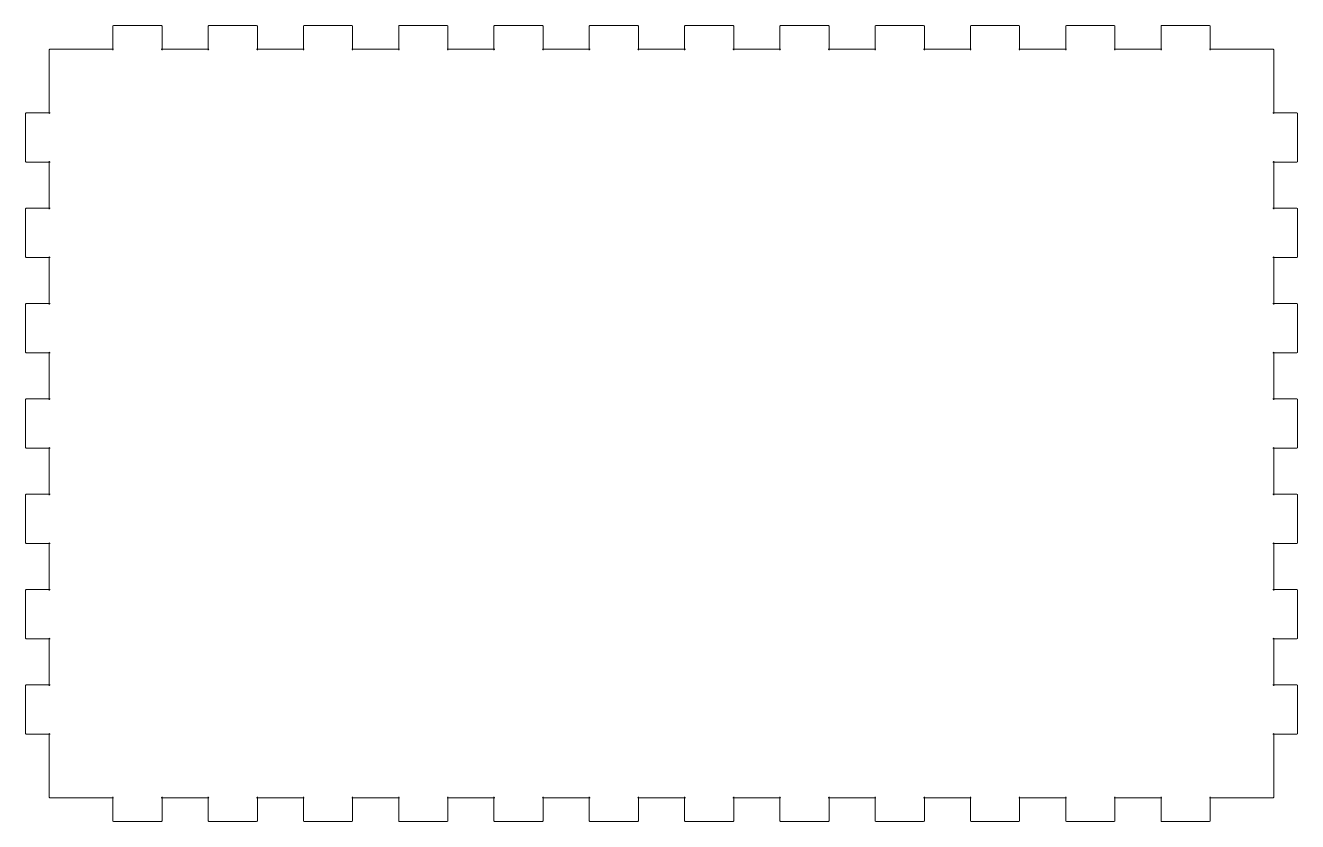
# Model space of a CAD drawing. Header units: inches. Extents: x -61 to 261, y -8 to 208.
# Drawn here: x 100.6 to 260.8, y 107.5 to 207.7 of the extents above; entities that cross this region are included whole.
import ezdxf

# ---------------------------------------------------------------- set-up
doc = ezdxf.new("R2010")
doc.units = ezdxf.units.IN
doc.header["$MEASUREMENT"] = 0

# ---------------------------------------------------------------- blocks, each defined once
blk = doc.blocks.new('block 748')
at = {"color": 7, "lineweight": 9, "true_color": 0xffffff}
blk.add_lwpolyline([(103.69, 110.46), (111.69, 110.46)], dxfattribs=at)
blk = doc.blocks.new('block 749')
at = {"color": 7, "lineweight": 9, "true_color": 0xffffff}
blk.add_lwpolyline([(111.69, 110.46), (111.67, 110.46), (111.61, 110.49), (111.59, 110.55), (111.59, 110.56)], dxfattribs=at)
blk = doc.blocks.new('block 750')
at = {"color": 7, "lineweight": 9, "true_color": 0xffffff}
blk.add_lwpolyline([(111.59, 110.56), (111.59, 107.56), (111.59, 107.55), (111.61, 107.49), (111.67, 107.46), (111.69, 107.46)], dxfattribs=at)
blk = doc.blocks.new('block 751')
at = {"color": 7, "lineweight": 9, "true_color": 0xffffff}
blk.add_lwpolyline([(111.69, 107.46), (117.69, 107.46), (117.7, 107.46), (117.76, 107.49), (117.79, 107.55), (117.79, 107.56)], dxfattribs=at)
blk = doc.blocks.new('block 752')
at = {"color": 7, "lineweight": 9, "true_color": 0xffffff}
blk.add_lwpolyline([(117.79, 107.56), (117.79, 110.56), (117.79, 110.55), (117.76, 110.49), (117.7, 110.46), (117.69, 110.46)], dxfattribs=at)
blk = doc.blocks.new('block 753')
at = {"color": 7, "lineweight": 9, "true_color": 0xffffff}
blk.add_lwpolyline([(117.69, 110.46), (123.69, 110.46)], dxfattribs=at)
blk = doc.blocks.new('block 754')
at = {"color": 7, "lineweight": 9, "true_color": 0xffffff}
blk.add_lwpolyline([(123.69, 110.46), (123.67, 110.46), (123.62, 110.49), (123.59, 110.55), (123.59, 110.56)], dxfattribs=at)
blk = doc.blocks.new('block 755')
at = {"color": 7, "lineweight": 9, "true_color": 0xffffff}
blk.add_lwpolyline([(123.59, 110.56), (123.59, 107.56), (123.59, 107.55), (123.62, 107.49), (123.67, 107.46), (123.69, 107.46)], dxfattribs=at)
blk = doc.blocks.new('block 756')
at = {"color": 7, "lineweight": 9, "true_color": 0xffffff}
blk.add_lwpolyline([(123.69, 107.46), (129.69, 107.46), (129.7, 107.46), (129.76, 107.49), (129.79, 107.55), (129.79, 107.56)], dxfattribs=at)
blk = doc.blocks.new('block 757')
at = {"color": 7, "lineweight": 9, "true_color": 0xffffff}
blk.add_lwpolyline([(129.79, 107.56), (129.79, 110.56), (129.79, 110.55), (129.76, 110.49), (129.7, 110.46), (129.69, 110.46)], dxfattribs=at)
blk = doc.blocks.new('block 758')
at = {"color": 7, "lineweight": 9, "true_color": 0xffffff}
blk.add_lwpolyline([(129.69, 110.46), (135.69, 110.46)], dxfattribs=at)
blk = doc.blocks.new('block 759')
at = {"color": 7, "lineweight": 9, "true_color": 0xffffff}
blk.add_lwpolyline([(135.69, 110.46), (135.67, 110.46), (135.61, 110.49), (135.59, 110.55), (135.59, 110.56)], dxfattribs=at)
blk = doc.blocks.new('block 760')
at = {"color": 7, "lineweight": 9, "true_color": 0xffffff}
blk.add_lwpolyline([(135.59, 110.56), (135.59, 107.56), (135.59, 107.55), (135.61, 107.49), (135.67, 107.46), (135.69, 107.46)], dxfattribs=at)
blk = doc.blocks.new('block 761')
at = {"color": 7, "lineweight": 9, "true_color": 0xffffff}
blk.add_lwpolyline([(135.69, 107.46), (141.69, 107.46), (141.7, 107.46), (141.76, 107.49), (141.79, 107.55), (141.79, 107.56)], dxfattribs=at)
blk = doc.blocks.new('block 762')
at = {"color": 7, "lineweight": 9, "true_color": 0xffffff}
blk.add_lwpolyline([(141.79, 107.56), (141.79, 110.56), (141.79, 110.55), (141.76, 110.49), (141.7, 110.46), (141.69, 110.46)], dxfattribs=at)
blk = doc.blocks.new('block 763')
at = {"color": 7, "lineweight": 9, "true_color": 0xffffff}
blk.add_lwpolyline([(141.69, 110.46), (147.69, 110.46)], dxfattribs=at)
blk = doc.blocks.new('block 764')
at = {"color": 7, "lineweight": 9, "true_color": 0xffffff}
blk.add_lwpolyline([(147.69, 110.46), (147.67, 110.46), (147.61, 110.49), (147.59, 110.55), (147.59, 110.56)], dxfattribs=at)
blk = doc.blocks.new('block 765')
at = {"color": 7, "lineweight": 9, "true_color": 0xffffff}
blk.add_lwpolyline([(147.59, 110.56), (147.59, 107.56), (147.59, 107.55), (147.61, 107.49), (147.67, 107.46), (147.69, 107.46)], dxfattribs=at)
blk = doc.blocks.new('block 766')
at = {"color": 7, "lineweight": 9, "true_color": 0xffffff}
blk.add_lwpolyline([(147.69, 107.46), (153.69, 107.46), (153.7, 107.46), (153.76, 107.49), (153.79, 107.55), (153.79, 107.56)], dxfattribs=at)
blk = doc.blocks.new('block 767')
at = {"color": 7, "lineweight": 9, "true_color": 0xffffff}
blk.add_lwpolyline([(153.79, 107.56), (153.79, 110.56), (153.79, 110.55), (153.76, 110.49), (153.7, 110.46), (153.69, 110.46)], dxfattribs=at)
blk = doc.blocks.new('block 768')
at = {"color": 7, "lineweight": 9, "true_color": 0xffffff}
blk.add_lwpolyline([(153.69, 110.46), (159.69, 110.46)], dxfattribs=at)
blk = doc.blocks.new('block 769')
at = {"color": 7, "lineweight": 9, "true_color": 0xffffff}
blk.add_lwpolyline([(159.69, 110.46), (159.67, 110.46), (159.61, 110.49), (159.59, 110.55), (159.59, 110.56)], dxfattribs=at)
blk = doc.blocks.new('block 770')
at = {"color": 7, "lineweight": 9, "true_color": 0xffffff}
blk.add_lwpolyline([(159.59, 110.56), (159.59, 107.56), (159.59, 107.55), (159.61, 107.49), (159.67, 107.46), (159.69, 107.46)], dxfattribs=at)
blk = doc.blocks.new('block 771')
at = {"color": 7, "lineweight": 9, "true_color": 0xffffff}
blk.add_lwpolyline([(159.69, 107.46), (165.69, 107.46), (165.7, 107.46), (165.76, 107.49), (165.79, 107.55), (165.79, 107.56)], dxfattribs=at)
blk = doc.blocks.new('block 772')
at = {"color": 7, "lineweight": 9, "true_color": 0xffffff}
blk.add_lwpolyline([(165.79, 107.56), (165.79, 110.56), (165.79, 110.55), (165.76, 110.49), (165.7, 110.46), (165.69, 110.46)], dxfattribs=at)
blk = doc.blocks.new('block 773')
at = {"color": 7, "lineweight": 9, "true_color": 0xffffff}
blk.add_lwpolyline([(165.69, 110.46), (171.69, 110.46)], dxfattribs=at)
blk = doc.blocks.new('block 774')
at = {"color": 7, "lineweight": 9, "true_color": 0xffffff}
blk.add_lwpolyline([(171.69, 110.46), (171.67, 110.46), (171.61, 110.49), (171.59, 110.55), (171.59, 110.56)], dxfattribs=at)
blk = doc.blocks.new('block 775')
at = {"color": 7, "lineweight": 9, "true_color": 0xffffff}
blk.add_lwpolyline([(171.59, 110.56), (171.59, 107.56), (171.59, 107.55), (171.61, 107.49), (171.67, 107.46), (171.69, 107.46)], dxfattribs=at)
blk = doc.blocks.new('block 776')
at = {"color": 7, "lineweight": 9, "true_color": 0xffffff}
blk.add_lwpolyline([(171.69, 107.46), (177.69, 107.46), (177.7, 107.46), (177.76, 107.49), (177.79, 107.55), (177.79, 107.56)], dxfattribs=at)
blk = doc.blocks.new('block 777')
at = {"color": 7, "lineweight": 9, "true_color": 0xffffff}
blk.add_lwpolyline([(177.79, 107.56), (177.79, 110.56), (177.79, 110.55), (177.76, 110.49), (177.7, 110.46), (177.69, 110.46)], dxfattribs=at)
blk = doc.blocks.new('block 778')
at = {"color": 7, "lineweight": 9, "true_color": 0xffffff}
blk.add_lwpolyline([(177.69, 110.46), (183.69, 110.46)], dxfattribs=at)
blk = doc.blocks.new('block 779')
at = {"color": 7, "lineweight": 9, "true_color": 0xffffff}
blk.add_lwpolyline([(183.69, 110.46), (183.67, 110.46), (183.61, 110.49), (183.59, 110.55), (183.59, 110.56)], dxfattribs=at)
blk = doc.blocks.new('block 780')
at = {"color": 7, "lineweight": 9, "true_color": 0xffffff}
blk.add_lwpolyline([(183.59, 110.56), (183.59, 107.56), (183.59, 107.55), (183.61, 107.49), (183.67, 107.46), (183.69, 107.46)], dxfattribs=at)
blk = doc.blocks.new('block 781')
at = {"color": 7, "lineweight": 9, "true_color": 0xffffff}
blk.add_lwpolyline([(183.69, 107.46), (189.69, 107.46), (189.7, 107.46), (189.76, 107.49), (189.79, 107.55), (189.79, 107.56)], dxfattribs=at)
blk = doc.blocks.new('block 782')
at = {"color": 7, "lineweight": 9, "true_color": 0xffffff}
blk.add_lwpolyline([(189.79, 107.56), (189.79, 110.56), (189.79, 110.55), (189.76, 110.49), (189.7, 110.46), (189.69, 110.46)], dxfattribs=at)
blk = doc.blocks.new('block 783')
at = {"color": 7, "lineweight": 9, "true_color": 0xffffff}
blk.add_lwpolyline([(189.69, 110.46), (195.69, 110.46)], dxfattribs=at)
blk = doc.blocks.new('block 784')
at = {"color": 7, "lineweight": 9, "true_color": 0xffffff}
blk.add_lwpolyline([(195.69, 110.46), (195.67, 110.46), (195.61, 110.49), (195.59, 110.55), (195.59, 110.56)], dxfattribs=at)
blk = doc.blocks.new('block 785')
at = {"color": 7, "lineweight": 9, "true_color": 0xffffff}
blk.add_lwpolyline([(195.59, 110.56), (195.59, 107.56), (195.59, 107.55), (195.61, 107.49), (195.67, 107.46), (195.69, 107.46)], dxfattribs=at)
blk = doc.blocks.new('block 786')
at = {"color": 7, "lineweight": 9, "true_color": 0xffffff}
blk.add_lwpolyline([(195.69, 107.46), (201.69, 107.46), (201.7, 107.46), (201.76, 107.49), (201.79, 107.55), (201.79, 107.56)], dxfattribs=at)
blk = doc.blocks.new('block 787')
at = {"color": 7, "lineweight": 9, "true_color": 0xffffff}
blk.add_lwpolyline([(201.79, 107.56), (201.79, 110.56), (201.79, 110.55), (201.76, 110.49), (201.7, 110.46), (201.69, 110.46)], dxfattribs=at)
blk = doc.blocks.new('block 788')
at = {"color": 7, "lineweight": 9, "true_color": 0xffffff}
blk.add_lwpolyline([(201.69, 110.46), (207.69, 110.46)], dxfattribs=at)
blk = doc.blocks.new('block 789')
at = {"color": 7, "lineweight": 9, "true_color": 0xffffff}
blk.add_lwpolyline([(207.69, 110.46), (207.67, 110.46), (207.61, 110.49), (207.59, 110.55), (207.59, 110.56)], dxfattribs=at)
blk = doc.blocks.new('block 790')
at = {"color": 7, "lineweight": 9, "true_color": 0xffffff}
blk.add_lwpolyline([(207.59, 110.56), (207.59, 107.56), (207.59, 107.55), (207.61, 107.49), (207.67, 107.46), (207.69, 107.46)], dxfattribs=at)
blk = doc.blocks.new('block 791')
at = {"color": 7, "lineweight": 9, "true_color": 0xffffff}
blk.add_lwpolyline([(207.69, 107.46), (213.69, 107.46), (213.7, 107.46), (213.76, 107.49), (213.79, 107.55), (213.79, 107.56)], dxfattribs=at)
blk = doc.blocks.new('block 792')
at = {"color": 7, "lineweight": 9, "true_color": 0xffffff}
blk.add_lwpolyline([(213.79, 107.56), (213.79, 110.56), (213.79, 110.55), (213.76, 110.49), (213.7, 110.46), (213.69, 110.46)], dxfattribs=at)
blk = doc.blocks.new('block 793')
at = {"color": 7, "lineweight": 9, "true_color": 0xffffff}
blk.add_lwpolyline([(213.69, 110.46), (219.69, 110.46)], dxfattribs=at)
blk = doc.blocks.new('block 794')
at = {"color": 7, "lineweight": 9, "true_color": 0xffffff}
blk.add_lwpolyline([(219.69, 110.46), (219.67, 110.46), (219.61, 110.49), (219.59, 110.55), (219.59, 110.56)], dxfattribs=at)
blk = doc.blocks.new('block 795')
at = {"color": 7, "lineweight": 9, "true_color": 0xffffff}
blk.add_lwpolyline([(219.59, 110.56), (219.59, 107.56), (219.59, 107.55), (219.61, 107.49), (219.67, 107.46), (219.69, 107.46)], dxfattribs=at)
blk = doc.blocks.new('block 796')
at = {"color": 7, "lineweight": 9, "true_color": 0xffffff}
blk.add_lwpolyline([(219.69, 107.46), (225.69, 107.46), (225.7, 107.46), (225.76, 107.49), (225.79, 107.55), (225.79, 107.56)], dxfattribs=at)
blk = doc.blocks.new('block 797')
at = {"color": 7, "lineweight": 9, "true_color": 0xffffff}
blk.add_lwpolyline([(225.79, 107.56), (225.79, 110.56), (225.79, 110.55), (225.76, 110.49), (225.7, 110.46), (225.69, 110.46)], dxfattribs=at)
blk = doc.blocks.new('block 798')
at = {"color": 7, "lineweight": 9, "true_color": 0xffffff}
blk.add_lwpolyline([(225.69, 110.46), (231.69, 110.46)], dxfattribs=at)
blk = doc.blocks.new('block 799')
at = {"color": 7, "lineweight": 9, "true_color": 0xffffff}
blk.add_lwpolyline([(231.69, 110.46), (231.67, 110.46), (231.61, 110.49), (231.59, 110.55), (231.59, 110.56)], dxfattribs=at)
blk = doc.blocks.new('block 800')
at = {"color": 7, "lineweight": 9, "true_color": 0xffffff}
blk.add_lwpolyline([(231.59, 110.56), (231.59, 107.56), (231.59, 107.55), (231.61, 107.49), (231.67, 107.46), (231.69, 107.46)], dxfattribs=at)
blk = doc.blocks.new('block 801')
at = {"color": 7, "lineweight": 9, "true_color": 0xffffff}
blk.add_lwpolyline([(231.69, 107.46), (237.69, 107.46), (237.7, 107.46), (237.76, 107.49), (237.79, 107.55), (237.79, 107.56)], dxfattribs=at)
blk = doc.blocks.new('block 802')
at = {"color": 7, "lineweight": 9, "true_color": 0xffffff}
blk.add_lwpolyline([(237.79, 107.56), (237.79, 110.56), (237.79, 110.55), (237.76, 110.49), (237.7, 110.46), (237.69, 110.46)], dxfattribs=at)
blk = doc.blocks.new('block 803')
at = {"color": 7, "lineweight": 9, "true_color": 0xffffff}
blk.add_lwpolyline([(237.69, 110.46), (243.69, 110.46)], dxfattribs=at)
blk = doc.blocks.new('block 804')
at = {"color": 7, "lineweight": 9, "true_color": 0xffffff}
blk.add_lwpolyline([(243.69, 110.46), (243.67, 110.46), (243.61, 110.49), (243.59, 110.55), (243.59, 110.56)], dxfattribs=at)
blk = doc.blocks.new('block 805')
at = {"color": 7, "lineweight": 9, "true_color": 0xffffff}
blk.add_lwpolyline([(243.59, 110.56), (243.59, 107.56), (243.59, 107.55), (243.61, 107.49), (243.67, 107.46), (243.69, 107.46)], dxfattribs=at)
blk = doc.blocks.new('block 806')
at = {"color": 7, "lineweight": 9, "true_color": 0xffffff}
blk.add_lwpolyline([(243.69, 107.46), (249.69, 107.46), (249.7, 107.46), (249.76, 107.49), (249.79, 107.55), (249.79, 107.56)], dxfattribs=at)
blk = doc.blocks.new('block 807')
at = {"color": 7, "lineweight": 9, "true_color": 0xffffff}
blk.add_lwpolyline([(249.79, 107.56), (249.79, 110.56), (249.79, 110.55), (249.76, 110.49), (249.7, 110.46), (249.69, 110.46)], dxfattribs=at)
blk = doc.blocks.new('block 808')
at = {"color": 7, "lineweight": 9, "true_color": 0xffffff}
blk.add_lwpolyline([(249.69, 110.46), (257.69, 110.46)], dxfattribs=at)
blk = doc.blocks.new('block 809')
at = {"color": 7, "lineweight": 9, "true_color": 0xffffff}
blk.add_lwpolyline([(257.69, 110.46), (257.7, 110.46), (257.76, 110.49), (257.79, 110.55), (257.79, 110.56)], dxfattribs=at)
blk = doc.blocks.new('block 810')
at = {"color": 7, "lineweight": 9, "true_color": 0xffffff}
blk.add_lwpolyline([(257.79, 110.56), (257.79, 118.56)], dxfattribs=at)
blk = doc.blocks.new('block 811')
at = {"color": 7, "lineweight": 9, "true_color": 0xffffff}
blk.add_lwpolyline([(257.79, 118.56), (257.79, 118.55), (257.76, 118.49), (257.7, 118.46), (257.69, 118.46)], dxfattribs=at)
blk = doc.blocks.new('block 812')
at = {"color": 7, "lineweight": 9, "true_color": 0xffffff}
blk.add_lwpolyline([(257.69, 118.46), (260.69, 118.46), (260.7, 118.46), (260.76, 118.49), (260.79, 118.55), (260.79, 118.56)], dxfattribs=at)
blk = doc.blocks.new('block 813')
at = {"color": 7, "lineweight": 9, "true_color": 0xffffff}
blk.add_lwpolyline([(260.79, 118.56), (260.79, 124.56), (260.79, 124.58), (260.76, 124.63), (260.7, 124.66), (260.69, 124.66)], dxfattribs=at)
blk = doc.blocks.new('block 814')
at = {"color": 7, "lineweight": 9, "true_color": 0xffffff}
blk.add_lwpolyline([(260.69, 124.66), (257.69, 124.66), (257.7, 124.66), (257.76, 124.63), (257.79, 124.58), (257.79, 124.56)], dxfattribs=at)
blk = doc.blocks.new('block 815')
at = {"color": 7, "lineweight": 9, "true_color": 0xffffff}
blk.add_lwpolyline([(257.79, 124.56), (257.79, 130.56)], dxfattribs=at)
blk = doc.blocks.new('block 816')
at = {"color": 7, "lineweight": 9, "true_color": 0xffffff}
blk.add_lwpolyline([(257.79, 130.56), (257.79, 130.55), (257.76, 130.49), (257.7, 130.46), (257.69, 130.46)], dxfattribs=at)
blk = doc.blocks.new('block 817')
at = {"color": 7, "lineweight": 9, "true_color": 0xffffff}
blk.add_lwpolyline([(257.69, 130.46), (260.69, 130.46), (260.7, 130.46), (260.76, 130.49), (260.79, 130.55), (260.79, 130.56)], dxfattribs=at)
blk = doc.blocks.new('block 818')
at = {"color": 7, "lineweight": 9, "true_color": 0xffffff}
blk.add_lwpolyline([(260.79, 130.56), (260.79, 136.56), (260.79, 136.58), (260.76, 136.63), (260.7, 136.66), (260.69, 136.66)], dxfattribs=at)
blk = doc.blocks.new('block 819')
at = {"color": 7, "lineweight": 9, "true_color": 0xffffff}
blk.add_lwpolyline([(260.69, 136.66), (257.69, 136.66), (257.7, 136.66), (257.76, 136.63), (257.79, 136.58), (257.79, 136.56)], dxfattribs=at)
blk = doc.blocks.new('block 820')
at = {"color": 7, "lineweight": 9, "true_color": 0xffffff}
blk.add_lwpolyline([(257.79, 136.56), (257.79, 142.56)], dxfattribs=at)
blk = doc.blocks.new('block 821')
at = {"color": 7, "lineweight": 9, "true_color": 0xffffff}
blk.add_lwpolyline([(257.79, 142.56), (257.79, 142.55), (257.76, 142.49), (257.7, 142.46), (257.69, 142.46)], dxfattribs=at)
blk = doc.blocks.new('block 822')
at = {"color": 7, "lineweight": 9, "true_color": 0xffffff}
blk.add_lwpolyline([(257.69, 142.46), (260.69, 142.46), (260.7, 142.46), (260.76, 142.49), (260.79, 142.55), (260.79, 142.56)], dxfattribs=at)
blk = doc.blocks.new('block 823')
at = {"color": 7, "lineweight": 9, "true_color": 0xffffff}
blk.add_lwpolyline([(260.79, 142.56), (260.79, 148.56), (260.79, 148.58), (260.76, 148.63), (260.7, 148.66), (260.69, 148.66)], dxfattribs=at)
blk = doc.blocks.new('block 824')
at = {"color": 7, "lineweight": 9, "true_color": 0xffffff}
blk.add_lwpolyline([(260.69, 148.66), (257.69, 148.66), (257.7, 148.66), (257.76, 148.63), (257.79, 148.58), (257.79, 148.56)], dxfattribs=at)
blk = doc.blocks.new('block 825')
at = {"color": 7, "lineweight": 9, "true_color": 0xffffff}
blk.add_lwpolyline([(257.79, 148.56), (257.79, 154.56)], dxfattribs=at)
blk = doc.blocks.new('block 826')
at = {"color": 7, "lineweight": 9, "true_color": 0xffffff}
blk.add_lwpolyline([(257.79, 154.56), (257.79, 154.55), (257.76, 154.49), (257.7, 154.46), (257.69, 154.46)], dxfattribs=at)
blk = doc.blocks.new('block 827')
at = {"color": 7, "lineweight": 9, "true_color": 0xffffff}
blk.add_lwpolyline([(257.69, 154.46), (260.69, 154.46), (260.7, 154.46), (260.76, 154.49), (260.79, 154.55), (260.79, 154.56)], dxfattribs=at)
blk = doc.blocks.new('block 828')
at = {"color": 7, "lineweight": 9, "true_color": 0xffffff}
blk.add_lwpolyline([(260.79, 154.56), (260.79, 160.56), (260.79, 160.58), (260.76, 160.63), (260.7, 160.66), (260.69, 160.66)], dxfattribs=at)
blk = doc.blocks.new('block 829')
at = {"color": 7, "lineweight": 9, "true_color": 0xffffff}
blk.add_lwpolyline([(260.69, 160.66), (257.69, 160.66), (257.7, 160.66), (257.76, 160.63), (257.79, 160.58), (257.79, 160.56)], dxfattribs=at)
blk = doc.blocks.new('block 830')
at = {"color": 7, "lineweight": 9, "true_color": 0xffffff}
blk.add_lwpolyline([(257.79, 160.56), (257.79, 166.56)], dxfattribs=at)
blk = doc.blocks.new('block 831')
at = {"color": 7, "lineweight": 9, "true_color": 0xffffff}
blk.add_lwpolyline([(257.79, 166.56), (257.79, 166.55), (257.76, 166.49), (257.7, 166.46), (257.69, 166.46)], dxfattribs=at)
blk = doc.blocks.new('block 832')
at = {"color": 7, "lineweight": 9, "true_color": 0xffffff}
blk.add_lwpolyline([(257.69, 166.46), (260.69, 166.46), (260.7, 166.46), (260.76, 166.49), (260.79, 166.55), (260.79, 166.56)], dxfattribs=at)
blk = doc.blocks.new('block 833')
at = {"color": 7, "lineweight": 9, "true_color": 0xffffff}
blk.add_lwpolyline([(260.79, 166.56), (260.79, 172.56), (260.79, 172.58), (260.76, 172.63), (260.7, 172.66), (260.69, 172.66)], dxfattribs=at)
blk = doc.blocks.new('block 834')
at = {"color": 7, "lineweight": 9, "true_color": 0xffffff}
blk.add_lwpolyline([(260.69, 172.66), (257.69, 172.66), (257.7, 172.66), (257.76, 172.63), (257.79, 172.58), (257.79, 172.56)], dxfattribs=at)
blk = doc.blocks.new('block 835')
at = {"color": 7, "lineweight": 9, "true_color": 0xffffff}
blk.add_lwpolyline([(257.79, 172.56), (257.79, 178.56)], dxfattribs=at)
blk = doc.blocks.new('block 836')
at = {"color": 7, "lineweight": 9, "true_color": 0xffffff}
blk.add_lwpolyline([(257.79, 178.56), (257.79, 178.55), (257.76, 178.49), (257.7, 178.46), (257.69, 178.46)], dxfattribs=at)
blk = doc.blocks.new('block 837')
at = {"color": 7, "lineweight": 9, "true_color": 0xffffff}
blk.add_lwpolyline([(257.69, 178.46), (260.69, 178.46), (260.7, 178.46), (260.76, 178.49), (260.79, 178.55), (260.79, 178.56)], dxfattribs=at)
blk = doc.blocks.new('block 838')
at = {"color": 7, "lineweight": 9, "true_color": 0xffffff}
blk.add_lwpolyline([(260.79, 178.56), (260.79, 184.56), (260.79, 184.58), (260.76, 184.63), (260.7, 184.66), (260.69, 184.66)], dxfattribs=at)
blk = doc.blocks.new('block 839')
at = {"color": 7, "lineweight": 9, "true_color": 0xffffff}
blk.add_lwpolyline([(260.69, 184.66), (257.69, 184.66), (257.7, 184.66), (257.76, 184.63), (257.79, 184.58), (257.79, 184.56)], dxfattribs=at)
blk = doc.blocks.new('block 840')
at = {"color": 7, "lineweight": 9, "true_color": 0xffffff}
blk.add_lwpolyline([(257.79, 184.56), (257.79, 190.56)], dxfattribs=at)
blk = doc.blocks.new('block 841')
at = {"color": 7, "lineweight": 9, "true_color": 0xffffff}
blk.add_lwpolyline([(257.79, 190.56), (257.79, 190.55), (257.76, 190.49), (257.7, 190.46), (257.69, 190.46)], dxfattribs=at)
blk = doc.blocks.new('block 842')
at = {"color": 7, "lineweight": 9, "true_color": 0xffffff}
blk.add_lwpolyline([(257.69, 190.46), (260.69, 190.46), (260.7, 190.46), (260.76, 190.49), (260.79, 190.55), (260.79, 190.56)], dxfattribs=at)
blk = doc.blocks.new('block 843')
at = {"color": 7, "lineweight": 9, "true_color": 0xffffff}
blk.add_lwpolyline([(260.79, 190.56), (260.79, 196.56), (260.79, 196.58), (260.76, 196.63), (260.7, 196.66), (260.69, 196.66)], dxfattribs=at)
blk = doc.blocks.new('block 844')
at = {"color": 7, "lineweight": 9, "true_color": 0xffffff}
blk.add_lwpolyline([(260.69, 196.66), (257.69, 196.66), (257.7, 196.66), (257.76, 196.63), (257.79, 196.58), (257.79, 196.56)], dxfattribs=at)
blk = doc.blocks.new('block 845')
at = {"color": 7, "lineweight": 9, "true_color": 0xffffff}
blk.add_lwpolyline([(257.79, 196.56), (257.79, 204.56)], dxfattribs=at)
blk = doc.blocks.new('block 846')
at = {"color": 7, "lineweight": 9, "true_color": 0xffffff}
blk.add_lwpolyline([(257.79, 204.56), (257.79, 204.58), (257.76, 204.63), (257.7, 204.66), (257.69, 204.66)], dxfattribs=at)
blk = doc.blocks.new('block 847')
at = {"color": 7, "lineweight": 9, "true_color": 0xffffff}
blk.add_lwpolyline([(257.69, 204.66), (249.69, 204.66)], dxfattribs=at)
blk = doc.blocks.new('block 848')
at = {"color": 7, "lineweight": 9, "true_color": 0xffffff}
blk.add_lwpolyline([(249.69, 204.66), (249.7, 204.66), (249.76, 204.63), (249.79, 204.58), (249.79, 204.56)], dxfattribs=at)
blk = doc.blocks.new('block 849')
at = {"color": 7, "lineweight": 9, "true_color": 0xffffff}
blk.add_lwpolyline([(249.79, 204.56), (249.79, 207.56), (249.79, 207.58), (249.76, 207.63), (249.7, 207.66), (249.69, 207.66)], dxfattribs=at)
blk = doc.blocks.new('block 850')
at = {"color": 7, "lineweight": 9, "true_color": 0xffffff}
blk.add_lwpolyline([(249.69, 207.66), (243.69, 207.66), (243.67, 207.66), (243.61, 207.63), (243.59, 207.58), (243.59, 207.56)], dxfattribs=at)
blk = doc.blocks.new('block 851')
at = {"color": 7, "lineweight": 9, "true_color": 0xffffff}
blk.add_lwpolyline([(243.59, 207.56), (243.59, 204.56), (243.59, 204.58), (243.61, 204.63), (243.67, 204.66), (243.69, 204.66)], dxfattribs=at)
blk = doc.blocks.new('block 852')
at = {"color": 7, "lineweight": 9, "true_color": 0xffffff}
blk.add_lwpolyline([(243.69, 204.66), (237.69, 204.66)], dxfattribs=at)
blk = doc.blocks.new('block 853')
at = {"color": 7, "lineweight": 9, "true_color": 0xffffff}
blk.add_lwpolyline([(237.69, 204.66), (237.7, 204.66), (237.76, 204.63), (237.79, 204.58), (237.79, 204.56)], dxfattribs=at)
blk = doc.blocks.new('block 854')
at = {"color": 7, "lineweight": 9, "true_color": 0xffffff}
blk.add_lwpolyline([(237.79, 204.56), (237.79, 207.56), (237.79, 207.58), (237.76, 207.63), (237.7, 207.66), (237.69, 207.66)], dxfattribs=at)
blk = doc.blocks.new('block 855')
at = {"color": 7, "lineweight": 9, "true_color": 0xffffff}
blk.add_lwpolyline([(237.69, 207.66), (231.69, 207.66), (231.67, 207.66), (231.61, 207.63), (231.59, 207.58), (231.59, 207.56)], dxfattribs=at)
blk = doc.blocks.new('block 856')
at = {"color": 7, "lineweight": 9, "true_color": 0xffffff}
blk.add_lwpolyline([(231.59, 207.56), (231.59, 204.56), (231.59, 204.58), (231.61, 204.63), (231.67, 204.66), (231.69, 204.66)], dxfattribs=at)
blk = doc.blocks.new('block 857')
at = {"color": 7, "lineweight": 9, "true_color": 0xffffff}
blk.add_lwpolyline([(231.69, 204.66), (225.69, 204.66)], dxfattribs=at)
blk = doc.blocks.new('block 858')
at = {"color": 7, "lineweight": 9, "true_color": 0xffffff}
blk.add_lwpolyline([(225.69, 204.66), (225.7, 204.66), (225.76, 204.63), (225.79, 204.58), (225.79, 204.56)], dxfattribs=at)
blk = doc.blocks.new('block 859')
at = {"color": 7, "lineweight": 9, "true_color": 0xffffff}
blk.add_lwpolyline([(225.79, 204.56), (225.79, 207.56), (225.79, 207.58), (225.76, 207.63), (225.7, 207.66), (225.69, 207.66)], dxfattribs=at)
blk = doc.blocks.new('block 860')
at = {"color": 7, "lineweight": 9, "true_color": 0xffffff}
blk.add_lwpolyline([(225.69, 207.66), (219.69, 207.66), (219.67, 207.66), (219.61, 207.63), (219.59, 207.58), (219.59, 207.56)], dxfattribs=at)
blk = doc.blocks.new('block 861')
at = {"color": 7, "lineweight": 9, "true_color": 0xffffff}
blk.add_lwpolyline([(219.59, 207.56), (219.59, 204.56), (219.59, 204.58), (219.61, 204.63), (219.67, 204.66), (219.69, 204.66)], dxfattribs=at)
blk = doc.blocks.new('block 862')
at = {"color": 7, "lineweight": 9, "true_color": 0xffffff}
blk.add_lwpolyline([(219.69, 204.66), (213.69, 204.66)], dxfattribs=at)
blk = doc.blocks.new('block 863')
at = {"color": 7, "lineweight": 9, "true_color": 0xffffff}
blk.add_lwpolyline([(213.69, 204.66), (213.7, 204.66), (213.76, 204.63), (213.79, 204.58), (213.79, 204.56)], dxfattribs=at)
blk = doc.blocks.new('block 864')
at = {"color": 7, "lineweight": 9, "true_color": 0xffffff}
blk.add_lwpolyline([(213.79, 204.56), (213.79, 207.56), (213.79, 207.58), (213.76, 207.63), (213.7, 207.66), (213.69, 207.66)], dxfattribs=at)
blk = doc.blocks.new('block 865')
at = {"color": 7, "lineweight": 9, "true_color": 0xffffff}
blk.add_lwpolyline([(213.69, 207.66), (207.69, 207.66), (207.67, 207.66), (207.61, 207.63), (207.59, 207.58), (207.59, 207.56)], dxfattribs=at)
blk = doc.blocks.new('block 866')
at = {"color": 7, "lineweight": 9, "true_color": 0xffffff}
blk.add_lwpolyline([(207.59, 207.56), (207.59, 204.56), (207.59, 204.58), (207.61, 204.63), (207.67, 204.66), (207.69, 204.66)], dxfattribs=at)
blk = doc.blocks.new('block 867')
at = {"color": 7, "lineweight": 9, "true_color": 0xffffff}
blk.add_lwpolyline([(207.69, 204.66), (201.69, 204.66)], dxfattribs=at)
blk = doc.blocks.new('block 868')
at = {"color": 7, "lineweight": 9, "true_color": 0xffffff}
blk.add_lwpolyline([(201.69, 204.66), (201.7, 204.66), (201.76, 204.63), (201.79, 204.58), (201.79, 204.56)], dxfattribs=at)
blk = doc.blocks.new('block 869')
at = {"color": 7, "lineweight": 9, "true_color": 0xffffff}
blk.add_lwpolyline([(201.79, 204.56), (201.79, 207.56), (201.79, 207.58), (201.76, 207.63), (201.7, 207.66), (201.69, 207.66)], dxfattribs=at)
blk = doc.blocks.new('block 870')
at = {"color": 7, "lineweight": 9, "true_color": 0xffffff}
blk.add_lwpolyline([(201.69, 207.66), (195.69, 207.66), (195.67, 207.66), (195.61, 207.63), (195.59, 207.58), (195.59, 207.56)], dxfattribs=at)
blk = doc.blocks.new('block 871')
at = {"color": 7, "lineweight": 9, "true_color": 0xffffff}
blk.add_lwpolyline([(195.59, 207.56), (195.59, 204.56), (195.59, 204.58), (195.61, 204.63), (195.67, 204.66), (195.69, 204.66)], dxfattribs=at)
blk = doc.blocks.new('block 872')
at = {"color": 7, "lineweight": 9, "true_color": 0xffffff}
blk.add_lwpolyline([(195.69, 204.66), (189.69, 204.66)], dxfattribs=at)
blk = doc.blocks.new('block 873')
at = {"color": 7, "lineweight": 9, "true_color": 0xffffff}
blk.add_lwpolyline([(189.69, 204.66), (189.7, 204.66), (189.76, 204.63), (189.79, 204.58), (189.79, 204.56)], dxfattribs=at)
blk = doc.blocks.new('block 874')
at = {"color": 7, "lineweight": 9, "true_color": 0xffffff}
blk.add_lwpolyline([(189.79, 204.56), (189.79, 207.56), (189.79, 207.58), (189.76, 207.63), (189.7, 207.66), (189.69, 207.66)], dxfattribs=at)
blk = doc.blocks.new('block 875')
at = {"color": 7, "lineweight": 9, "true_color": 0xffffff}
blk.add_lwpolyline([(189.69, 207.66), (183.69, 207.66), (183.67, 207.66), (183.61, 207.63), (183.59, 207.58), (183.59, 207.56)], dxfattribs=at)
blk = doc.blocks.new('block 876')
at = {"color": 7, "lineweight": 9, "true_color": 0xffffff}
blk.add_lwpolyline([(183.59, 207.56), (183.59, 204.56), (183.59, 204.58), (183.61, 204.63), (183.67, 204.66), (183.69, 204.66)], dxfattribs=at)
blk = doc.blocks.new('block 877')
at = {"color": 7, "lineweight": 9, "true_color": 0xffffff}
blk.add_lwpolyline([(183.69, 204.66), (177.69, 204.66)], dxfattribs=at)
blk = doc.blocks.new('block 878')
at = {"color": 7, "lineweight": 9, "true_color": 0xffffff}
blk.add_lwpolyline([(177.69, 204.66), (177.7, 204.66), (177.76, 204.63), (177.79, 204.58), (177.79, 204.56)], dxfattribs=at)
blk = doc.blocks.new('block 879')
at = {"color": 7, "lineweight": 9, "true_color": 0xffffff}
blk.add_lwpolyline([(177.79, 204.56), (177.79, 207.56), (177.79, 207.58), (177.76, 207.63), (177.7, 207.66), (177.69, 207.66)], dxfattribs=at)
blk = doc.blocks.new('block 880')
at = {"color": 7, "lineweight": 9, "true_color": 0xffffff}
blk.add_lwpolyline([(177.69, 207.66), (171.69, 207.66), (171.67, 207.66), (171.61, 207.63), (171.59, 207.58), (171.59, 207.56)], dxfattribs=at)
blk = doc.blocks.new('block 881')
at = {"color": 7, "lineweight": 9, "true_color": 0xffffff}
blk.add_lwpolyline([(171.59, 207.56), (171.59, 204.56), (171.59, 204.58), (171.61, 204.63), (171.67, 204.66), (171.69, 204.66)], dxfattribs=at)
blk = doc.blocks.new('block 882')
at = {"color": 7, "lineweight": 9, "true_color": 0xffffff}
blk.add_lwpolyline([(171.69, 204.66), (165.69, 204.66)], dxfattribs=at)
blk = doc.blocks.new('block 883')
at = {"color": 7, "lineweight": 9, "true_color": 0xffffff}
blk.add_lwpolyline([(165.69, 204.66), (165.7, 204.66), (165.76, 204.63), (165.79, 204.58), (165.79, 204.56)], dxfattribs=at)
blk = doc.blocks.new('block 884')
at = {"color": 7, "lineweight": 9, "true_color": 0xffffff}
blk.add_lwpolyline([(165.79, 204.56), (165.79, 207.56), (165.79, 207.58), (165.76, 207.63), (165.7, 207.66), (165.69, 207.66)], dxfattribs=at)
blk = doc.blocks.new('block 885')
at = {"color": 7, "lineweight": 9, "true_color": 0xffffff}
blk.add_lwpolyline([(165.69, 207.66), (159.69, 207.66), (159.67, 207.66), (159.61, 207.63), (159.59, 207.58), (159.59, 207.56)], dxfattribs=at)
blk = doc.blocks.new('block 886')
at = {"color": 7, "lineweight": 9, "true_color": 0xffffff}
blk.add_lwpolyline([(159.59, 207.56), (159.59, 204.56), (159.59, 204.58), (159.61, 204.63), (159.67, 204.66), (159.69, 204.66)], dxfattribs=at)
blk = doc.blocks.new('block 887')
at = {"color": 7, "lineweight": 9, "true_color": 0xffffff}
blk.add_lwpolyline([(159.69, 204.66), (153.69, 204.66)], dxfattribs=at)
blk = doc.blocks.new('block 888')
at = {"color": 7, "lineweight": 9, "true_color": 0xffffff}
blk.add_lwpolyline([(153.69, 204.66), (153.7, 204.66), (153.76, 204.63), (153.79, 204.58), (153.79, 204.56)], dxfattribs=at)
blk = doc.blocks.new('block 889')
at = {"color": 7, "lineweight": 9, "true_color": 0xffffff}
blk.add_lwpolyline([(153.79, 204.56), (153.79, 207.56), (153.79, 207.58), (153.76, 207.63), (153.7, 207.66), (153.69, 207.66)], dxfattribs=at)
blk = doc.blocks.new('block 890')
at = {"color": 7, "lineweight": 9, "true_color": 0xffffff}
blk.add_lwpolyline([(153.69, 207.66), (147.69, 207.66), (147.67, 207.66), (147.61, 207.63), (147.59, 207.58), (147.59, 207.56)], dxfattribs=at)
blk = doc.blocks.new('block 891')
at = {"color": 7, "lineweight": 9, "true_color": 0xffffff}
blk.add_lwpolyline([(147.59, 207.56), (147.59, 204.56), (147.59, 204.58), (147.61, 204.63), (147.67, 204.66), (147.69, 204.66)], dxfattribs=at)
blk = doc.blocks.new('block 892')
at = {"color": 7, "lineweight": 9, "true_color": 0xffffff}
blk.add_lwpolyline([(147.69, 204.66), (141.69, 204.66)], dxfattribs=at)
blk = doc.blocks.new('block 893')
at = {"color": 7, "lineweight": 9, "true_color": 0xffffff}
blk.add_lwpolyline([(141.69, 204.66), (141.7, 204.66), (141.76, 204.63), (141.79, 204.58), (141.79, 204.56)], dxfattribs=at)
blk = doc.blocks.new('block 894')
at = {"color": 7, "lineweight": 9, "true_color": 0xffffff}
blk.add_lwpolyline([(141.79, 204.56), (141.79, 207.56), (141.79, 207.58), (141.76, 207.63), (141.7, 207.66), (141.69, 207.66)], dxfattribs=at)
blk = doc.blocks.new('block 895')
at = {"color": 7, "lineweight": 9, "true_color": 0xffffff}
blk.add_lwpolyline([(141.69, 207.66), (135.69, 207.66), (135.67, 207.66), (135.61, 207.63), (135.59, 207.58), (135.59, 207.56)], dxfattribs=at)
blk = doc.blocks.new('block 896')
at = {"color": 7, "lineweight": 9, "true_color": 0xffffff}
blk.add_lwpolyline([(135.59, 207.56), (135.59, 204.56), (135.59, 204.58), (135.61, 204.63), (135.67, 204.66), (135.69, 204.66)], dxfattribs=at)
blk = doc.blocks.new('block 897')
at = {"color": 7, "lineweight": 9, "true_color": 0xffffff}
blk.add_lwpolyline([(135.69, 204.66), (129.69, 204.66)], dxfattribs=at)
blk = doc.blocks.new('block 898')
at = {"color": 7, "lineweight": 9, "true_color": 0xffffff}
blk.add_lwpolyline([(129.69, 204.66), (129.7, 204.66), (129.76, 204.63), (129.79, 204.58), (129.79, 204.56)], dxfattribs=at)
blk = doc.blocks.new('block 899')
at = {"color": 7, "lineweight": 9, "true_color": 0xffffff}
blk.add_lwpolyline([(129.79, 204.56), (129.79, 207.56), (129.79, 207.58), (129.76, 207.63), (129.7, 207.66), (129.69, 207.66)], dxfattribs=at)
blk = doc.blocks.new('block 900')
at = {"color": 7, "lineweight": 9, "true_color": 0xffffff}
blk.add_lwpolyline([(129.69, 207.66), (123.69, 207.66), (123.67, 207.66), (123.62, 207.63), (123.59, 207.58), (123.59, 207.56)], dxfattribs=at)
blk = doc.blocks.new('block 901')
at = {"color": 7, "lineweight": 9, "true_color": 0xffffff}
blk.add_lwpolyline([(123.59, 207.56), (123.59, 204.56), (123.59, 204.58), (123.62, 204.63), (123.67, 204.66), (123.69, 204.66)], dxfattribs=at)
blk = doc.blocks.new('block 902')
at = {"color": 7, "lineweight": 9, "true_color": 0xffffff}
blk.add_lwpolyline([(123.69, 204.66), (117.69, 204.66)], dxfattribs=at)
blk = doc.blocks.new('block 903')
at = {"color": 7, "lineweight": 9, "true_color": 0xffffff}
blk.add_lwpolyline([(117.69, 204.66), (117.7, 204.66), (117.76, 204.63), (117.79, 204.58), (117.79, 204.56)], dxfattribs=at)
blk = doc.blocks.new('block 904')
at = {"color": 7, "lineweight": 9, "true_color": 0xffffff}
blk.add_lwpolyline([(117.79, 204.56), (117.79, 207.56), (117.79, 207.58), (117.76, 207.63), (117.7, 207.66), (117.69, 207.66)], dxfattribs=at)
blk = doc.blocks.new('block 905')
at = {"color": 7, "lineweight": 9, "true_color": 0xffffff}
blk.add_lwpolyline([(117.69, 207.66), (111.69, 207.66), (111.67, 207.66), (111.61, 207.63), (111.59, 207.58), (111.59, 207.56)], dxfattribs=at)
blk = doc.blocks.new('block 906')
at = {"color": 7, "lineweight": 9, "true_color": 0xffffff}
blk.add_lwpolyline([(111.59, 207.56), (111.59, 204.56), (111.59, 204.58), (111.61, 204.63), (111.67, 204.66), (111.69, 204.66)], dxfattribs=at)
blk = doc.blocks.new('block 907')
at = {"color": 7, "lineweight": 9, "true_color": 0xffffff}
blk.add_lwpolyline([(111.69, 204.66), (103.69, 204.66)], dxfattribs=at)
blk = doc.blocks.new('block 908')
at = {"color": 7, "lineweight": 9, "true_color": 0xffffff}
blk.add_lwpolyline([(103.69, 204.66), (103.67, 204.66), (103.62, 204.63), (103.59, 204.58), (103.59, 204.56)], dxfattribs=at)
blk = doc.blocks.new('block 909')
at = {"color": 7, "lineweight": 9, "true_color": 0xffffff}
blk.add_lwpolyline([(103.59, 204.56), (103.59, 196.56)], dxfattribs=at)
blk = doc.blocks.new('block 910')
at = {"color": 7, "lineweight": 9, "true_color": 0xffffff}
blk.add_lwpolyline([(103.59, 196.56), (103.59, 196.58), (103.62, 196.63), (103.67, 196.66), (103.69, 196.66)], dxfattribs=at)
blk = doc.blocks.new('block 911')
at = {"color": 7, "lineweight": 9, "true_color": 0xffffff}
blk.add_lwpolyline([(103.69, 196.66), (100.69, 196.66), (100.67, 196.66), (100.62, 196.63), (100.59, 196.58), (100.59, 196.56)], dxfattribs=at)
blk = doc.blocks.new('block 912')
at = {"color": 7, "lineweight": 9, "true_color": 0xffffff}
blk.add_lwpolyline([(100.59, 196.56), (100.59, 190.56), (100.59, 190.55), (100.62, 190.49), (100.67, 190.46), (100.69, 190.46)], dxfattribs=at)
blk = doc.blocks.new('block 913')
at = {"color": 7, "lineweight": 9, "true_color": 0xffffff}
blk.add_lwpolyline([(100.69, 190.46), (103.69, 190.46), (103.67, 190.46), (103.62, 190.49), (103.59, 190.55), (103.59, 190.56)], dxfattribs=at)
blk = doc.blocks.new('block 914')
at = {"color": 7, "lineweight": 9, "true_color": 0xffffff}
blk.add_lwpolyline([(103.59, 190.56), (103.59, 184.56)], dxfattribs=at)
blk = doc.blocks.new('block 915')
at = {"color": 7, "lineweight": 9, "true_color": 0xffffff}
blk.add_lwpolyline([(103.59, 184.56), (103.59, 184.58), (103.62, 184.63), (103.67, 184.66), (103.69, 184.66)], dxfattribs=at)
blk = doc.blocks.new('block 916')
at = {"color": 7, "lineweight": 9, "true_color": 0xffffff}
blk.add_lwpolyline([(103.69, 184.66), (100.69, 184.66), (100.67, 184.66), (100.62, 184.63), (100.59, 184.58), (100.59, 184.56)], dxfattribs=at)
blk = doc.blocks.new('block 917')
at = {"color": 7, "lineweight": 9, "true_color": 0xffffff}
blk.add_lwpolyline([(100.59, 184.56), (100.59, 178.56), (100.59, 178.55), (100.62, 178.49), (100.67, 178.46), (100.69, 178.46)], dxfattribs=at)
blk = doc.blocks.new('block 918')
at = {"color": 7, "lineweight": 9, "true_color": 0xffffff}
blk.add_lwpolyline([(100.69, 178.46), (103.69, 178.46), (103.67, 178.46), (103.62, 178.49), (103.59, 178.55), (103.59, 178.56)], dxfattribs=at)
blk = doc.blocks.new('block 919')
at = {"color": 7, "lineweight": 9, "true_color": 0xffffff}
blk.add_lwpolyline([(103.59, 178.56), (103.59, 172.56)], dxfattribs=at)
blk = doc.blocks.new('block 920')
at = {"color": 7, "lineweight": 9, "true_color": 0xffffff}
blk.add_lwpolyline([(103.59, 172.56), (103.59, 172.58), (103.62, 172.63), (103.67, 172.66), (103.69, 172.66)], dxfattribs=at)
blk = doc.blocks.new('block 921')
at = {"color": 7, "lineweight": 9, "true_color": 0xffffff}
blk.add_lwpolyline([(103.69, 172.66), (100.69, 172.66), (100.67, 172.66), (100.62, 172.63), (100.59, 172.58), (100.59, 172.56)], dxfattribs=at)
blk = doc.blocks.new('block 922')
at = {"color": 7, "lineweight": 9, "true_color": 0xffffff}
blk.add_lwpolyline([(100.59, 172.56), (100.59, 166.56), (100.59, 166.55), (100.62, 166.49), (100.67, 166.46), (100.69, 166.46)], dxfattribs=at)
blk = doc.blocks.new('block 923')
at = {"color": 7, "lineweight": 9, "true_color": 0xffffff}
blk.add_lwpolyline([(100.69, 166.46), (103.69, 166.46), (103.67, 166.46), (103.62, 166.49), (103.59, 166.55), (103.59, 166.56)], dxfattribs=at)
blk = doc.blocks.new('block 924')
at = {"color": 7, "lineweight": 9, "true_color": 0xffffff}
blk.add_lwpolyline([(103.59, 166.56), (103.59, 160.56)], dxfattribs=at)
blk = doc.blocks.new('block 925')
at = {"color": 7, "lineweight": 9, "true_color": 0xffffff}
blk.add_lwpolyline([(103.59, 160.56), (103.59, 160.58), (103.62, 160.63), (103.67, 160.66), (103.69, 160.66)], dxfattribs=at)
blk = doc.blocks.new('block 926')
at = {"color": 7, "lineweight": 9, "true_color": 0xffffff}
blk.add_lwpolyline([(103.69, 160.66), (100.69, 160.66), (100.67, 160.66), (100.62, 160.63), (100.59, 160.58), (100.59, 160.56)], dxfattribs=at)
blk = doc.blocks.new('block 927')
at = {"color": 7, "lineweight": 9, "true_color": 0xffffff}
blk.add_lwpolyline([(100.59, 160.56), (100.59, 154.56), (100.59, 154.55), (100.62, 154.49), (100.67, 154.46), (100.69, 154.46)], dxfattribs=at)
blk = doc.blocks.new('block 928')
at = {"color": 7, "lineweight": 9, "true_color": 0xffffff}
blk.add_lwpolyline([(100.69, 154.46), (103.69, 154.46), (103.67, 154.46), (103.62, 154.49), (103.59, 154.55), (103.59, 154.56)], dxfattribs=at)
blk = doc.blocks.new('block 929')
at = {"color": 7, "lineweight": 9, "true_color": 0xffffff}
blk.add_lwpolyline([(103.59, 154.56), (103.59, 148.56)], dxfattribs=at)
blk = doc.blocks.new('block 930')
at = {"color": 7, "lineweight": 9, "true_color": 0xffffff}
blk.add_lwpolyline([(103.59, 148.56), (103.59, 148.58), (103.62, 148.63), (103.67, 148.66), (103.69, 148.66)], dxfattribs=at)
blk = doc.blocks.new('block 931')
at = {"color": 7, "lineweight": 9, "true_color": 0xffffff}
blk.add_lwpolyline([(103.69, 148.66), (100.69, 148.66), (100.67, 148.66), (100.62, 148.63), (100.59, 148.58), (100.59, 148.56)], dxfattribs=at)
blk = doc.blocks.new('block 932')
at = {"color": 7, "lineweight": 9, "true_color": 0xffffff}
blk.add_lwpolyline([(100.59, 148.56), (100.59, 142.56), (100.59, 142.55), (100.62, 142.49), (100.67, 142.46), (100.69, 142.46)], dxfattribs=at)
blk = doc.blocks.new('block 933')
at = {"color": 7, "lineweight": 9, "true_color": 0xffffff}
blk.add_lwpolyline([(100.69, 142.46), (103.69, 142.46), (103.67, 142.46), (103.62, 142.49), (103.59, 142.55), (103.59, 142.56)], dxfattribs=at)
blk = doc.blocks.new('block 934')
at = {"color": 7, "lineweight": 9, "true_color": 0xffffff}
blk.add_lwpolyline([(103.59, 142.56), (103.59, 136.56)], dxfattribs=at)
blk = doc.blocks.new('block 935')
at = {"color": 7, "lineweight": 9, "true_color": 0xffffff}
blk.add_lwpolyline([(103.59, 136.56), (103.59, 136.58), (103.62, 136.63), (103.67, 136.66), (103.69, 136.66)], dxfattribs=at)
blk = doc.blocks.new('block 936')
at = {"color": 7, "lineweight": 9, "true_color": 0xffffff}
blk.add_lwpolyline([(103.69, 136.66), (100.69, 136.66), (100.67, 136.66), (100.62, 136.63), (100.59, 136.58), (100.59, 136.56)], dxfattribs=at)
blk = doc.blocks.new('block 937')
at = {"color": 7, "lineweight": 9, "true_color": 0xffffff}
blk.add_lwpolyline([(100.59, 136.56), (100.59, 130.56), (100.59, 130.55), (100.62, 130.49), (100.67, 130.46), (100.69, 130.46)], dxfattribs=at)
blk = doc.blocks.new('block 938')
at = {"color": 7, "lineweight": 9, "true_color": 0xffffff}
blk.add_lwpolyline([(100.69, 130.46), (103.69, 130.46), (103.67, 130.46), (103.62, 130.49), (103.59, 130.55), (103.59, 130.56)], dxfattribs=at)
blk = doc.blocks.new('block 939')
at = {"color": 7, "lineweight": 9, "true_color": 0xffffff}
blk.add_lwpolyline([(103.59, 130.56), (103.59, 124.56)], dxfattribs=at)
blk = doc.blocks.new('block 940')
at = {"color": 7, "lineweight": 9, "true_color": 0xffffff}
blk.add_lwpolyline([(103.59, 124.56), (103.59, 124.58), (103.62, 124.63), (103.67, 124.66), (103.69, 124.66)], dxfattribs=at)
blk = doc.blocks.new('block 941')
at = {"color": 7, "lineweight": 9, "true_color": 0xffffff}
blk.add_lwpolyline([(103.69, 124.66), (100.69, 124.66), (100.67, 124.66), (100.62, 124.63), (100.59, 124.58), (100.59, 124.56)], dxfattribs=at)
blk = doc.blocks.new('block 942')
at = {"color": 7, "lineweight": 9, "true_color": 0xffffff}
blk.add_lwpolyline([(100.59, 124.56), (100.59, 118.56), (100.59, 118.55), (100.62, 118.49), (100.67, 118.46), (100.69, 118.46)], dxfattribs=at)
blk = doc.blocks.new('block 943')
at = {"color": 7, "lineweight": 9, "true_color": 0xffffff}
blk.add_lwpolyline([(100.69, 118.46), (103.69, 118.46), (103.67, 118.46), (103.62, 118.49), (103.59, 118.55), (103.59, 118.56)], dxfattribs=at)
blk = doc.blocks.new('block 944')
at = {"color": 7, "lineweight": 9, "true_color": 0xffffff}
blk.add_lwpolyline([(103.59, 118.56), (103.59, 110.56)], dxfattribs=at)
blk = doc.blocks.new('block 945')
at = {"color": 7, "lineweight": 9, "true_color": 0xffffff}
blk.add_lwpolyline([(103.59, 110.56), (103.59, 110.55), (103.62, 110.49), (103.67, 110.46), (103.69, 110.46)], dxfattribs=at)

msp = doc.modelspace()

# ---------------------------------------------------------------- block references
for name in ['block 905', 'block 906', 'block 904', 'block 900', 'block 901', 'block 899', 'block 895', 'block 896', 'block 894', 'block 890', 'block 891', 'block 889', 'block 885', 'block 886', 'block 884', 'block 880', 'block 881', 'block 879', 'block 875', 'block 876', 'block 874', 'block 870', 'block 871', 'block 869', 'block 865', 'block 866', 'block 864', 'block 860', 'block 861', 'block 859', 'block 855', 'block 856', 'block 854', 'block 850', 'block 851', 'block 849', 'block 908', 'block 909', 'block 907', 'block 902', 'block 903', 'block 897', 'block 898', 'block 892', 'block 893', 'block 887', 'block 888', 'block 882', 'block 883', 'block 877', 'block 878', 'block 872', 'block 873', 'block 867', 'block 868', 'block 862', 'block 863', 'block 857', 'block 858', 'block 852', 'block 853', 'block 847', 'block 848', 'block 846', 'block 845', 'block 911', 'block 912', 'block 910', 'block 844', 'block 843', 'block 913', 'block 914', 'block 841', 'block 842', 'block 840', 'block 916', 'block 917', 'block 915', 'block 839', 'block 838', 'block 918', 'block 919', 'block 836', 'block 837', 'block 835', 'block 921', 'block 922', 'block 920', 'block 834', 'block 833', 'block 923', 'block 924', 'block 831', 'block 832', 'block 830', 'block 926', 'block 927', 'block 925', 'block 829', 'block 828', 'block 928', 'block 929', 'block 826', 'block 827', 'block 825', 'block 931', 'block 932', 'block 930', 'block 824', 'block 823', 'block 933', 'block 934', 'block 821', 'block 822', 'block 820', 'block 936', 'block 937', 'block 935', 'block 819', 'block 818', 'block 938', 'block 939', 'block 816', 'block 817', 'block 815', 'block 941', 'block 942', 'block 940', 'block 814', 'block 813', 'block 943', 'block 944', 'block 811', 'block 812', 'block 810', 'block 945', 'block 749', 'block 750', 'block 752', 'block 754', 'block 755', 'block 757', 'block 759', 'block 760', 'block 762', 'block 764', 'block 765', 'block 767', 'block 769', 'block 770', 'block 772', 'block 774', 'block 775', 'block 777', 'block 779', 'block 780', 'block 782', 'block 784', 'block 785', 'block 787', 'block 789', 'block 790', 'block 792', 'block 794', 'block 795', 'block 797', 'block 799', 'block 800', 'block 802', 'block 804', 'block 805', 'block 807', 'block 809', 'block 748', 'block 753', 'block 758', 'block 763', 'block 768', 'block 773', 'block 778', 'block 783', 'block 788', 'block 793', 'block 798', 'block 803', 'block 808', 'block 751', 'block 756', 'block 761', 'block 766', 'block 771', 'block 776', 'block 781', 'block 786', 'block 791', 'block 796', 'block 801', 'block 806']:
    msp.add_blockref(name, (0, 0))

doc.saveas('drawing.dxf')
